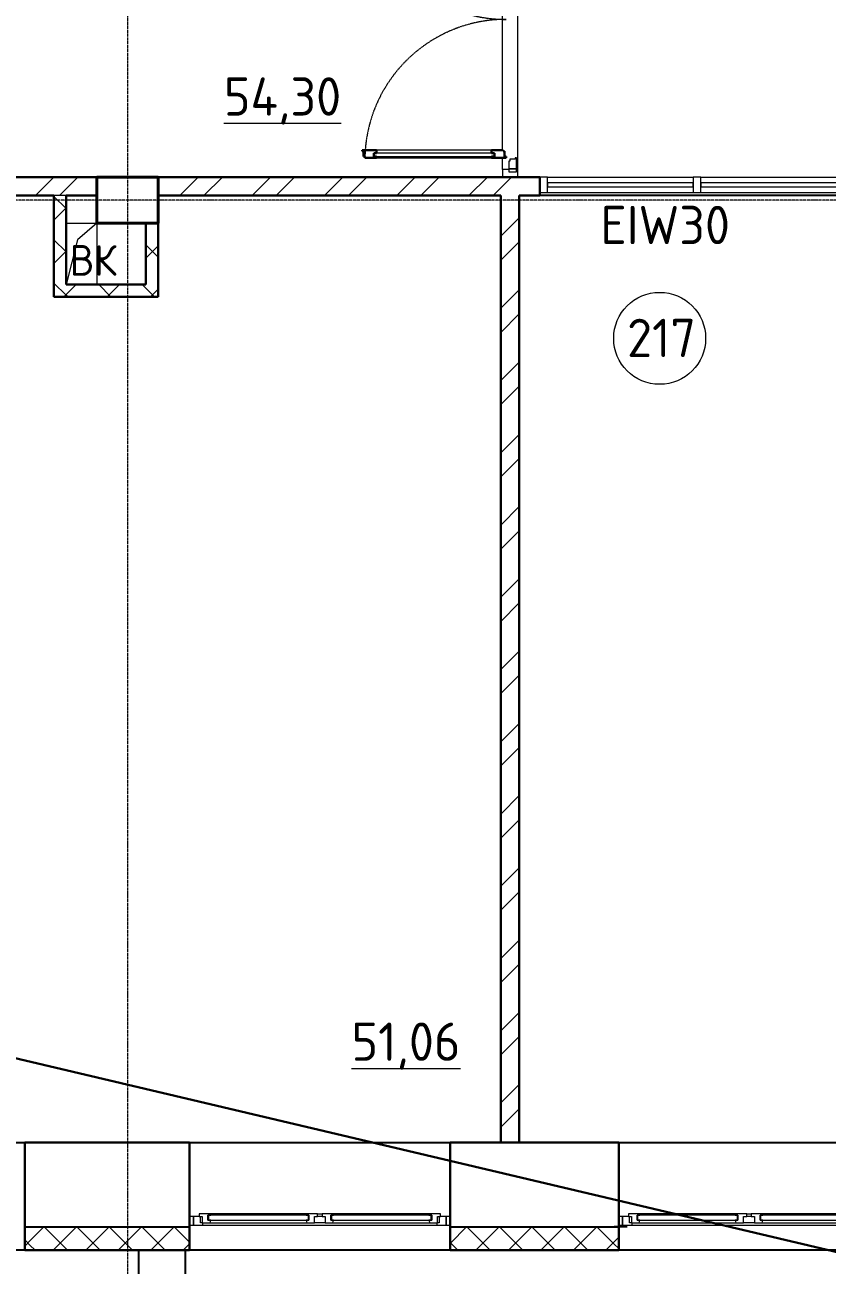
# Model space of a CAD drawing. Header units: millimetres. Extents: x -695119 to 412940, y -249585 to 622758.
# Drawn here: x 94061 to 99296, y 515128 to 523223 of the extents above; entities that cross this region are included whole.
import ezdxf

# ---------------------------------------------------------------- set-up
doc = ezdxf.new("R2010")
doc.units = ezdxf.units.MM
doc.linetypes.add('ADSK_Линия сетки', pattern=[25, 20, -2.5, 0, -2.5])
doc.linetypes.add('ADSK_Штриховая_ш2 п1_5', pattern=[4.5, 3, -1.5])
for name, color, linetype, lineweight in [('_Схема', 5, 'Continuous', 30), ('Двери', 8, 'Continuous', 9), ('Импосты витража', 8, 'Continuous', 9), ('Каркас_Импост', 8, 'Continuous', 9), ('Марки помещений', 8, 'Continuous', 20), ('Монтажный зазор', 8, 'Continuous', 9), ('Несущие колонны', 252, 'Continuous', 18), ('Окна', 252, 'Continuous', 9), ('Оси', 252, 'Continuous', 9), ('Остекление', 8, 'Continuous', 9), ('Открывание', 8, 'ADSK_Штриховая_ш2 п1_5', 9), ('Панели витража', 8, 'Continuous', 9), ('Панель', 252, 'Continuous', 30), ('Перекрытия', 7, 'Continuous', 18), ('Стены разрез', 7, 'Continuous', 30), ('Стены штриховка', 7, 'Continuous', 9), ('Текстовые примечания', 7, 'Continuous', 9)]:
    doc.layers.add(name, color=color, linetype=linetype, lineweight=lineweight)
doc.layers.add('Стены', color=194, linetype='Continuous')
doc.styles.add('GOST Common_1', font='', dxfattribs={"height": 250})
doc.styles.add('GOST Common_3', font='', dxfattribs={"height": 3.5})
doc.styles.get('GOST Common_1').set_extended_font_data('GOST type B')
doc.styles.get('GOST Common_3').set_extended_font_data('GOST type B')
pattern_1 = [(45, (91217.38, 536167.97), (-235.7317, 235.7317), []), (45, (91374.53, 536167.97), (-235.7317, 235.7317), [])]
pattern_2 = [(0, (91217.38, 536167.97), (406.4, 101.6), [33.528, -271.272, 33.528, -271.272, -1625.6]), (0, (91217.38, 536167.97), (406.4, 101.6), [-609.6, 33.528, -576.072, 33.528, -271.272, -711.2]), (0, (91217.38, 536167.97), (406.4, 101.6), [-1524, 33.528, -169.672, 33.528, -474.472]), (120, (91369.78, 536218.77), (-291.18818, 301.15272), [33.528, -271.272, 33.528, -271.272, -1625.6]), (120, (91369.78, 536218.77), (-291.18818, 301.15272), [-609.6, 33.528, -576.072, 33.528, -271.272, -711.2]), (120, (91369.78, 536218.77), (-291.18818, 301.15272), [-1524, 33.528, -169.672, 33.528, -474.472]), (240, (91420.58, 536421.97), (-115.21182, -402.75272), [33.528, -271.272, 33.528, -271.272, -1625.6]), (240, (91420.58, 536421.97), (-115.21182, -402.75272), [-609.6, 33.528, -576.072, 33.528, -271.272, -711.2]), (240, (91420.58, 536421.97), (-115.21182, -402.75272), [-1524, 33.528, -169.672, 33.528, -474.472])]
pattern_3 = [(45, (91217.38, 536167.97), (-106.066, 106.066), []), (135, (91217.38, 536167.97), (-106.066, -106.066), [])]
pattern_4 = [(45, (91217.38, 536167.97), (-141.4214, 141.4214), []), (135, (91217.38, 536167.97), (-141.4214, -141.4214), [])]

# ---------------------------------------------------------------- blocks, each defined once
blk = doc.blocks.new('BIMLIB_Окно_Двустворчатое_VEKA_СФрамугойСнизу_ГОСТ30674_без линий - Ж_ОК-1_2320х1700-3824232-План 2 этажа смеж')
at = {"layer": 'Каркас_Импост', "lineweight": 18}
for p, q in [((-765.6, 265), (-825, 265)), ((-825, 265), (-825, 207)), ((-779, 207), (-779, 248)), ((-779, 248), (-767, 248)), ((-767, 248), (-767, 207)), ((-716.6, 248), (-767, 248)), ((-761, 248), (-765.6, 265)), ((-712, 231), (-716.6, 248)), ((-85.4, 248), (-90, 231)), ((-35, 248), (-85.4, 248)), ((-35, 207), (-35, 248)), ((35, 248), (35, 207)), ((85.4, 248), (35, 248)), ((90, 231), (85.4, 248)), ((716.6, 248), (712, 231)), ((767, 248), (716.6, 248)), ((765.6, 265), (761, 248)), ((825, 265), (765.6, 265)), ((767, 207), (767, 248)), ((767, 248), (779, 248)), ((779, 248), (779, 207)), ((825, 207), (825, 265)), ((-825, 207), (-787, 207)), ((-767, 207), (-787, 207)), ((-787, 207), (-787, 190)), ((-787, 190), (-731, 190)), ((-731, 190), (-730, 191)), ((-730, 199), (-730, 231)), ((-730, 231), (-712, 231)), ((-712, 199), (-730, 199)), ((-730, 191), (-729, 190)), ((-729, 190), (-714.4, 190)), ((-714.4, 190), (-712, 199)), ((-90, 231), (-72, 231)), ((-72, 199), (-90, 199)), ((-90, 199), (-87.6, 190)), ((-87.6, 190), (-73, 190)), ((-73, 190), (-72, 191)), ((-72, 231), (-72, 199)), ((-72, 191), (-71, 190)), ((-71, 190), (-15, 190)), ((-15, 207), (-35, 207)), ((-15, 190), (-15, 207)), ((35, 207), (15, 207)), ((15, 207), (15, 190)), ((15, 190), (71, 190)), ((71, 190), (72, 191)), ((72, 199), (72, 231)), ((72, 231), (90, 231)), ((90, 199), (72, 199)), ((72, 191), (73, 190)), ((73, 190), (87.6, 190)), ((87.6, 190), (90, 199)), ((712, 231), (730, 231)), ((730, 199), (712, 199)), ((712, 199), (714.4, 190)), ((714.4, 190), (729, 190)), ((729, 190), (730, 191)), ((730, 231), (730, 199)), ((730, 191), (731, 190)), ((731, 190), (787, 190)), ((787, 207), (767, 207)), ((787, 190), (787, 207)), ((787, 207), (825, 207))]:
    blk.add_line(p, q, dxfattribs=at)
at = {"layer": 'Каркас_Импост'}
for p, q in [((765.6, 265), (-765.6, 265)), ((-85.4, 248), (-716.6, 248)), ((-35, 248), (35, 248)), ((716.6, 248), (85.4, 248)), ((-731, 190), (-729, 190)), ((-714.4, 190), (-87.6, 190)), ((-73, 190), (-71, 190)), ((-15, 207), (15, 207)), ((15, 190), (-15, 190)), ((71, 190), (73, 190)), ((87.6, 190), (714.4, 190)), ((729, 190), (731, 190))]:
    blk.add_line(p, q, dxfattribs=at)
at = {"layer": 'Окна'}
for p, q in [((-825, 265), (-850, 265)), ((-825, 207), (-825, 265)), ((850, 265), (825, 265)), ((825, 265), (825, 207)), ((-850, 207), (-825, 207)), ((825, 207), (850, 207))]:
    blk.add_line(p, q, dxfattribs=at)
at = {"layer": 'Остекление'}
for p, q in [((-727, 231), (-730, 231)), ((-730, 231), (-730, 199)), ((-730, 199), (-727, 199)), ((-75, 231), (-727, 231)), ((-727, 231), (-727, 199)), ((-727, 199), (-727, 231)), ((-727, 199), (-75, 199)), ((-75, 199), (-75, 231)), ((-75, 231), (-75, 199)), ((-72, 231), (-75, 231)), ((-75, 199), (-72, 199)), ((-72, 199), (-72, 231)), ((75, 231), (72, 231)), ((72, 231), (72, 199)), ((72, 199), (75, 199)), ((727, 231), (75, 231)), ((75, 231), (75, 199)), ((75, 199), (75, 231)), ((75, 199), (727, 199)), ((727, 199), (727, 231)), ((727, 231), (727, 199)), ((730, 231), (727, 231)), ((727, 199), (730, 199)), ((730, 199), (730, 231))]:
    blk.add_line(p, q, dxfattribs=at)
blk = doc.blocks.new('BIMLIB_Окно_Двустворчатое_VEKA_СФрамугойСнизу_ГОСТ30674_без линий - Ж_ОК-1_2320х1700-V1-План 2 этажа смеж')
at = {"layer": 'Каркас_Импост', "lineweight": 18}
for p, q in [((-765.6, 265), (-825, 265)), ((-825, 265), (-825, 207)), ((-779, 207), (-779, 248)), ((-779, 248), (-767.9, 248)), ((-767, 248), (-767, 207)), ((-716.6, 248), (-767, 248)), ((-761, 248), (-765.6, 265)), ((-712, 231), (-716.6, 248)), ((-85.4, 248), (-90, 231)), ((-35, 248), (-85.4, 248)), ((-35, 207), (-35, 248)), ((35, 248), (35, 207)), ((85.4, 248), (35, 248)), ((90, 231), (85.4, 248)), ((716.6, 248), (712, 231)), ((767, 248), (716.6, 248)), ((765.6, 265), (761, 248)), ((825, 265), (765.6, 265)), ((767, 207), (767, 248)), ((767, 248), (779, 248)), ((779, 248), (779, 207)), ((825, 207), (825, 265)), ((-825, 207), (-787, 207)), ((-767, 207), (-787, 207)), ((-787, 207), (-787, 190)), ((-787, 190), (-731, 190)), ((-731, 190), (-730, 191)), ((-730, 199), (-730, 231)), ((-730, 231), (-712, 231)), ((-712, 199), (-730, 199)), ((-730, 191), (-729, 190)), ((-729, 190), (-714.4, 190)), ((-714.4, 190), (-712, 199)), ((-90, 231), (-72, 231)), ((-72, 199), (-90, 199)), ((-90, 199), (-87.6, 190)), ((-87.6, 190), (-73, 190)), ((-73, 190), (-72, 191)), ((-72, 231), (-72, 199)), ((-72, 191), (-71, 190)), ((-71, 190), (-15, 190)), ((-15, 207), (-35, 207)), ((-15, 190), (-15, 207)), ((35, 207), (15, 207)), ((15, 207), (15, 190)), ((15, 190), (71, 190)), ((71, 190), (72, 191)), ((72, 199), (72, 231)), ((72, 231), (90, 231)), ((90, 199), (72, 199)), ((72, 191), (73, 190)), ((73, 190), (87.6, 190)), ((87.6, 190), (90, 199)), ((712, 231), (730, 231)), ((730, 199), (712, 199)), ((712, 199), (714.4, 190)), ((714.4, 190), (729, 190)), ((729, 190), (730, 191)), ((730, 231), (730, 199)), ((730, 191), (731, 190)), ((731, 190), (787, 190)), ((787, 207), (767, 207)), ((787, 190), (787, 207)), ((787, 207), (825, 207))]:
    blk.add_line(p, q, dxfattribs=at)
at = {"layer": 'Каркас_Импост'}
for p, q in [((765.6, 265), (-765.6, 265)), ((-85.4, 248), (-716.6, 248)), ((-35, 248), (35, 248)), ((716.6, 248), (85.4, 248)), ((-731, 190), (-729, 190)), ((-714.4, 190), (-87.6, 190)), ((-73, 190), (-71, 190)), ((-15, 207), (15, 207)), ((15, 190), (-15, 190)), ((71, 190), (73, 190)), ((87.6, 190), (714.4, 190)), ((729, 190), (731, 190))]:
    blk.add_line(p, q, dxfattribs=at)
at = {"layer": 'Окна'}
for p, q in [((-825, 265), (-850, 265)), ((-825, 207), (-825, 265)), ((850, 265), (825, 265)), ((825, 265), (825, 207)), ((-850, 207), (-825, 207)), ((825, 207), (850, 207))]:
    blk.add_line(p, q, dxfattribs=at)
at = {"layer": 'Остекление'}
for p, q in [((-727, 231), (-730, 231)), ((-730, 231), (-730, 199)), ((-730, 199), (-727, 199)), ((-75, 231), (-727, 231)), ((-727, 231), (-727, 199)), ((-727, 199), (-727, 231)), ((-727, 199), (-75, 199)), ((-75, 199), (-75, 231)), ((-75, 231), (-75, 199)), ((-72, 231), (-75, 231)), ((-75, 199), (-72, 199)), ((-72, 199), (-72, 231)), ((75, 231), (72, 231)), ((72, 231), (72, 199)), ((72, 199), (75, 199)), ((727, 231), (75, 231)), ((75, 231), (75, 199)), ((75, 199), (75, 231)), ((75, 199), (727, 199)), ((727, 199), (727, 231)), ((727, 231), (727, 199)), ((730, 231), (727, 231)), ((727, 199), (730, 199)), ((730, 199), (730, 231))]:
    blk.add_line(p, q, dxfattribs=at)
blk = doc.blocks.new('ADSK_КолоннаЖБ_Прямоугольная1 - 300x400-1328093-План 2 этажа смеж')
at = {"layer": 'Несущие колонны', "lineweight": 40}
for p, q in [((-200, 150), (200, 150)), ((-200, -150), (-200, 150)), ((200, 150), (200, -150)), ((200, -150), (-200, -150))]:
    blk.add_line(p, q, dxfattribs=at)
blk = doc.blocks.new('Системная панель - ADSK_Cтеклопакет_25 мм-3324081-План 2 этажа смеж')
at = {"layer": 'Панели витража', "lineweight": 18}
for p, q in [((475, 12.5), (-475, 12.5)), ((-475, 12.5), (-475, -12.5)), ((475, -12.5), (475, 12.5)), ((-475, -12.5), (475, -12.5))]:
    blk.add_line(p, q, dxfattribs=at)
blk = doc.blocks.new('Прямоугольный импост - 50х100 мм-3099019-План 2 этажа смеж')
at = {"layer": 'Импосты витража'}
for p, q in [((6254, -13939.7), (7204, -13939.7)), ((6254, -14039.7), (7204, -14039.7))]:
    blk.add_line(p, q, dxfattribs=at)
blk = doc.blocks.new('Прямоугольный импост - 50х100 мм-3324297-План 2 этажа смеж')
at = {"layer": 'Импосты витража', "lineweight": 18}
for p, q in [((-50, 50), (0, 50)), ((-50, -50), (-50, 50)), ((0, 50), (0, -50)), ((0, -50), (-50, -50))]:
    blk.add_line(p, q, dxfattribs=at)
blk = doc.blocks.new('Прямоугольный импост - 50х100 мм-3324079-План 2 этажа смеж')
at = {"layer": 'Импосты витража', "lineweight": 18}
for p, q in [((-25, 50), (25, 50)), ((-25, -50), (-25, 50)), ((25, 50), (25, -50)), ((25, -50), (-25, -50))]:
    blk.add_line(p, q, dxfattribs=at)
blk = doc.blocks.new('Прямоугольный импост - 50х100 мм-1607682-План 2 этажа смеж')
at = {"layer": 'Импосты витража'}
for p, q in [((7254, -13939.7), (8204, -13939.7)), ((7254, -14039.7), (8204, -14039.7))]:
    blk.add_line(p, q, dxfattribs=at)
blk = doc.blocks.new('Прямоугольный импост - 50х100 мм-3922863-План 2 этажа смеж')
at = {"layer": 'Импосты витража'}
for p, q in [((5961.5, -12006.7), (5961.5, -11884.7)), ((6061.5, -13889.7), (6061.5, -11884.7)), ((5961.5, -13762.7), (5961.5, -12056.7)), ((5961.5, -13889.7), (5961.5, -13812.7))]:
    blk.add_line(p, q, dxfattribs=at)
blk = doc.blocks.new('Прямоугольный импост - 50х100 мм-3076925-План 2 этажа смеж')
at = {"layer": 'Импосты витража', "lineweight": 18}
for p, q in [((-50, 50), (0, 50)), ((-50, 10), (-50, 50)), ((0, 50), (0, -50)), ((-50, -50), (-50, -40)), ((0, -50), (-50, -50))]:
    blk.add_line(p, q, dxfattribs=at)
blk = doc.blocks.new('Дверь_Alumark_двупольная_S50 - ЖИВ_Внутр_витраж_2000х2350-3514027-План 2 этажа смеж')
at = {"layer": 'Каркас_Импост'}
for p, q in [((-801, 10), (-850, 10)), ((-850, 10), (-850, -40)), ((-801, 2), (-801, 10)), ((-787, 2), (-801, 2)), ((-787, -32), (-787, 2)), ((1051, 2), (1037, 2)), ((1037, 2), (1037, -32)), ((1051, 10), (1051, 2)), ((1100, 10), (1051, 10)), ((1100, -40), (1100, 10)), ((-850, -40), (-778, -40)), ((-778, -32), (-787, -32)), ((-778, -40), (-778, -32)), ((1037, -32), (1028, -32)), ((1028, -32), (1028, -40)), ((1028, -40), (1100, -40))]:
    blk.add_line(p, q, dxfattribs=at)
at = {"layer": 'Монтажный зазор'}
for p, q in [((-870, 10), (-870, -40)), ((-850, 10), (-870, 10)), ((-850, -40), (-850, 10)), ((1120, 10), (1100, 10)), ((1100, 10), (1100, -40)), ((1120, -40), (1120, 10)), ((-870, -40), (-850, -40)), ((1100, -40), (1120, -40))]:
    blk.add_line(p, q, dxfattribs=at)
at = {"layer": 'Остекление'}
for p, q in [((-769, 891), (-769, 104)), ((-748, 891), (-769, 891)), ((-748, 104), (-748, 891)), ((998, 104), (998, 891)), ((998, 891), (1019, 891)), ((1019, 891), (1019, 104)), ((-769, 104), (-748, 104)), ((1019, 104), (998, 104))]:
    blk.add_line(p, q, dxfattribs=at)
at = {"layer": 'Открывание'}
for centre, start, end in [((-796, 28), 360, 88.88014), ((1046, 28), 91.11986, 180)]:
    blk.add_arc(centre, 921, start, end, dxfattribs=at)
at = {"layer": 'Панель'}
for p, q in [((-770, 949), (-778, 949)), ((-778, 949), (-778, 873)), ((-736, 958), (-770, 958)), ((-770, 958), (-770, 949)), ((-769, 891), (-769, 873)), ((-748, 891), (-769, 891)), ((-748, 873), (-748, 891)), ((-728, 967), (-736, 967)), ((-736, 967), (-736, 958)), ((-728, 873), (-728, 967)), ((986, 949), (978, 949)), ((978, 949), (978, 873)), ((1020, 958), (986, 958)), ((986, 958), (986, 949)), ((998, 873), (998, 891)), ((998, 891), (1019, 891)), ((1019, 891), (1019, 873)), ((1028, 967), (1020, 967)), ((1020, 967), (1020, 958)), ((1028, 873), (1028, 967)), ((-769, 873), (-778, 873)), ((-728, 873), (-748, 873)), ((978, 873), (998, 873)), ((1019, 873), (1028, 873)), ((-778, 122), (-778, 28)), ((-769, 122), (-778, 122)), ((-769, 104), (-769, 122)), ((-748, 104), (-769, 104)), ((-748, 122), (-748, 104)), ((-728, 122), (-748, 122)), ((-728, 46), (-728, 122)), ((978, 122), (978, 46)), ((978, 122), (998, 122)), ((998, 122), (998, 104)), ((998, 104), (1019, 104)), ((1019, 122), (1028, 122)), ((1019, 104), (1019, 122)), ((1028, 28), (1028, 122)), ((-778, 28), (-770, 28)), ((-770, 28), (-770, 37)), ((-770, 37), (-736, 37)), ((-736, 37), (-736, 46)), ((-736, 46), (-728, 46)), ((978, 46), (986, 46)), ((986, 46), (986, 37)), ((986, 37), (1020, 37)), ((1020, 37), (1020, 28)), ((1020, 28), (1028, 28))]:
    blk.add_line(p, q, dxfattribs=at)
at = {"layer": 'Панель', "lineweight": 9}
for p, q in [((-778, 873), (-778, 122)), ((-728, 122), (-728, 873)), ((978, 873), (978, 122)), ((1028, 122), (1028, 873))]:
    blk.add_line(p, q, dxfattribs=at)
blk = doc.blocks.new('ADSK_Марка_Помещение_ОдноЗначение_Номер - Номер-462100-План 2 этажа смеж')
at = {"layer": 'Марки помещений'}
blk.add_circle((0, 0), 3, dxfattribs=at)

msp = doc.modelspace()

# ---------------------------------------------------------------- hatches: boundary and pattern name
at = {"layer": 'Стены разрез', "lineweight": 9}
h = msp.add_hatch(dxfattribs=at)
h.set_pattern_fill('FP_1', color=256, style=0, pattern_type=2)
h.set_pattern_definition(pattern_1)
h.paths.add_polyline_path([(104801.401, 522108.241), (106481.401, 522108.241), (106481.401, 522228.241), (104801.401, 522228.241)])
h.paths.add_polyline_path([(85726.401, 522108.241), (86636.401, 522108.241), (86636.401, 522228.241), (82881.401, 522228.241), (82881.401, 522108.241), (84272.494, 522108.241)])
h.paths.add_polyline_path([(103221.401, 522108.241), (103221.401, 522228.241), (102461.401, 522228.241), (102461.401, 522108.241)])
h.paths.add_polyline_path([(87736.401, 522108.241), (88431.401, 522108.241), (88431.401, 522228.241), (87736.401, 522228.241), (87736.401, 522178.241)])
h.paths.add_polyline_path([(100481.401, 522108.241), (100481.401, 522228.241), (100471.401, 522228.241), (100471.401, 522108.241)])
h.paths.add_polyline_path([(89401.401, 522108.241), (89401.401, 522228.241), (88831.401, 522228.241), (88831.401, 522108.241)])
h.paths.add_polyline_path([(97421.401, 522108.241), (97421.401, 522228.241), (94931.401, 522228.241), (94931.401, 522108.241), (97166.401, 522108.241), (97166.401, 522178.241), (97286.401, 522178.241), (97286.401, 522108.241)])
h.paths.add_polyline_path([(93081.401, 522108.241), (94531.401, 522108.241), (94531.401, 522228.241), (93081.401, 522228.241)])
h.paths.add_polyline_path([(80396.401, 522108.241), (80841.401, 522108.241), (80841.401, 522228.241), (78461.401, 522228.241), (78461.401, 522108.241), (80104.724, 522108.241)])
h.paths.add_polyline_path([(82481.401, 522108.241), (82481.401, 522228.241), (82421.401, 522228.241), (82421.401, 522108.241)])
h.paths.add_polyline_path([(75076.401, 522108.241), (76481.401, 522108.241), (76481.401, 522228.241), (75076.401, 522228.241)])
h = msp.add_hatch(dxfattribs=at)
h.set_pattern_fill('FP_1', color=256, style=0, pattern_type=2)
h.set_pattern_definition(pattern_1)
h.paths.add_polyline_path([(97286.401, 515928.241), (97286.401, 522178.241), (97166.401, 522178.241), (97166.401, 515928.241)])
h = msp.add_hatch(dxfattribs=at)
h.set_pattern_fill('FP_3', color=256, style=0, pattern_type=2)
h.set_pattern_definition(pattern_4)
h.paths.add_polyline_path([(94331.401, 521448.241), (94331.401, 522108.241), (94251.401, 522108.241), (94251.401, 521448.241)])
h = msp.add_hatch(dxfattribs=at)
h.set_pattern_fill('FP_3', color=256, style=0, pattern_type=2)
h.set_pattern_definition(pattern_4)
h.paths.add_polyline_path([(94851.401, 521528.241), (94931.401, 521528.241), (94931.401, 521928.241), (94851.401, 521928.241)])
h = msp.add_hatch(dxfattribs=at)
h.set_pattern_fill('FP_3', color=256, style=0, pattern_type=2)
h.set_pattern_definition(pattern_4)
h.paths.add_polyline_path([(94931.401, 521448.241), (94931.401, 521528.241), (94331.401, 521528.241), (94331.401, 521448.241)])
h = msp.add_hatch(dxfattribs=at)
h.set_pattern_fill('FP_7', color=256, style=0, pattern_type=2)
h.set_pattern_definition(pattern_3)
h.paths.add_polyline_path([(94063.401, 515228.241), (94097.401, 515228.241), (94097.401, 515378.241), (94061.401, 515378.241), (94061.401, 515302.241), (94063.401, 515302.241)])
h = msp.add_hatch(dxfattribs=at)
h.set_pattern_fill('FP_7', color=256, style=0, pattern_type=2)
h.set_pattern_definition(pattern_3)
h.paths.add_polyline_path([(97906.848, 515228.241), (97906.848, 515378.241), (96836.401, 515378.241), (96836.401, 515302.241), (96838.401, 515302.241), (96838.401, 515228.241)])
h.paths.add_polyline_path([(95134.401, 515228.241), (95134.401, 515302.241), (95136.401, 515302.241), (95136.401, 515378.241), (94097.401, 515378.241), (94097.401, 515228.241)])
h = msp.add_hatch(dxfattribs=at)
h.set_pattern_fill('FP_7', color=256, style=0, pattern_type=2)
h.set_pattern_definition(pattern_3)
h.paths.add_polyline_path([(123044.401, 515228.241), (123044.401, 515302.241), (123046.401, 515302.241), (123046.401, 515378.241), (121946.401, 515378.241), (121946.401, 515302.241), (121948.401, 515302.241), (121948.401, 515228.241)])
h.paths.add_polyline_path([(124748.401, 515228.241), (126181.401, 515228.241), (126181.401, 515378.241), (124746.401, 515378.241), (124746.401, 515302.241), (124748.401, 515302.241)])
h.paths.add_polyline_path([(103514.401, 515228.241), (103514.401, 515302.241), (103516.401, 515302.241), (103516.401, 515378.241), (102416.401, 515378.241), (102416.401, 515302.241), (102418.401, 515302.241), (102418.401, 515228.241)])
h.paths.add_polyline_path([(110793.401, 515228.241), (111869.401, 515228.241), (111869.401, 515302.241), (111871.401, 515302.241), (111871.401, 515378.241), (110791.401, 515378.241), (110791.401, 515302.241), (110793.401, 515302.241)])
h.paths.add_polyline_path([(117469.401, 515228.241), (117469.401, 515302.241), (117471.401, 515302.241), (117471.401, 515378.241), (116376.401, 515378.241), (116376.401, 515302.241), (116378.401, 515302.241), (116378.401, 515228.241)])
h.paths.add_polyline_path([(105218.401, 515228.241), (106314.401, 515228.241), (106314.401, 515302.241), (106316.401, 515302.241), (106316.401, 515378.241), (105216.401, 515378.241), (105216.401, 515302.241), (105218.401, 515302.241)])
h.paths.add_polyline_path([(120244.401, 515228.241), (120244.401, 515302.241), (120246.401, 515302.241), (120246.401, 515378.241), (119171.401, 515378.241), (119171.401, 515302.241), (119173.401, 515302.241), (119173.401, 515228.241)])
h.paths.add_polyline_path([(100714.401, 515228.241), (100714.401, 515302.241), (100716.401, 515302.241), (100716.401, 515378.241), (99636.401, 515378.241), (99636.401, 515302.241), (99638.401, 515302.241), (99638.401, 515228.241)])
h.paths.add_polyline_path([(108018.401, 515228.241), (109089.401, 515228.241), (109089.401, 515302.241), (109091.401, 515302.241), (109091.401, 515378.241), (108016.401, 515378.241), (108016.401, 515302.241), (108018.401, 515302.241)])
h.paths.add_polyline_path([(114674.401, 515228.241), (114674.401, 515302.241), (114676.401, 515302.241), (114676.401, 515378.241), (113571.401, 515378.241), (113571.401, 515302.241), (113573.401, 515302.241), (113573.401, 515228.241)])
h.paths.add_polyline_path([(97906.848, 515228.241), (97934.401, 515228.241), (97934.401, 515302.241), (97936.401, 515302.241), (97936.401, 515378.241), (97906.848, 515378.241), (97906.848, 515302.241)])
h = msp.add_hatch(dxfattribs=at)
h.set_pattern_fill('FP_4', color=256, style=0, pattern_type=2)
h.set_pattern_definition(pattern_2)
h.paths.add_polyline_path([(94097.401, 515226.241), (95136.401, 515226.241), (95136.401, 515302.241), (95134.401, 515302.241), (95134.401, 515228.241), (94097.401, 515228.241)])
h.paths.add_polyline_path([(96836.401, 515226.241), (97906.848, 515226.241), (97906.848, 515228.241), (96838.401, 515228.241), (96838.401, 515302.241), (96836.401, 515302.241)])
h = msp.add_hatch(dxfattribs=at)
h.set_pattern_fill('FP_4', color=256, style=0, pattern_type=2)
h.set_pattern_definition(pattern_2)
h.paths.add_polyline_path([(126181.401, 515226.241), (126181.401, 515228.241), (124748.401, 515228.241), (124748.401, 515302.241), (124746.401, 515302.241), (124746.401, 515226.241), (125950.194, 515226.241)])
h.paths.add_polyline_path([(120246.401, 515226.241), (120246.401, 515302.241), (120244.401, 515302.241), (120244.401, 515228.241), (119173.401, 515228.241), (119173.401, 515302.241), (119171.401, 515302.241), (119171.401, 515226.241)])
h.paths.add_polyline_path([(117471.401, 515226.241), (117471.401, 515302.241), (117469.401, 515302.241), (117469.401, 515228.241), (116378.401, 515228.241), (116378.401, 515302.241), (116376.401, 515302.241), (116376.401, 515226.241)])
h.paths.add_polyline_path([(113571.401, 515226.241), (114676.401, 515226.241), (114676.401, 515302.241), (114674.401, 515302.241), (114674.401, 515228.241), (113573.401, 515228.241), (113573.401, 515302.241), (113571.401, 515302.241)])
h.paths.add_polyline_path([(121946.401, 515226.241), (123046.401, 515226.241), (123046.401, 515302.241), (123044.401, 515302.241), (123044.401, 515228.241), (121948.401, 515228.241), (121948.401, 515302.241), (121946.401, 515302.241)])
h.paths.add_polyline_path([(111871.401, 515226.241), (111871.401, 515302.241), (111869.401, 515302.241), (111869.401, 515228.241), (110793.401, 515228.241), (110793.401, 515302.241), (110791.401, 515302.241), (110791.401, 515226.241)])
h.paths.add_polyline_path([(109091.401, 515226.241), (109091.401, 515302.241), (109089.401, 515302.241), (109089.401, 515228.241), (108018.401, 515228.241), (108018.401, 515302.241), (108016.401, 515302.241), (108016.401, 515226.241)])
h.paths.add_polyline_path([(106316.401, 515226.241), (106316.401, 515302.241), (106314.401, 515302.241), (106314.401, 515228.241), (105218.401, 515228.241), (105218.401, 515302.241), (105216.401, 515302.241), (105216.401, 515226.241)])
h.paths.add_polyline_path([(97936.401, 515226.241), (97936.401, 515302.241), (97934.401, 515302.241), (97934.401, 515228.241), (97906.848, 515228.241), (97906.848, 515226.241)])
h.paths.add_polyline_path([(103516.401, 515226.241), (103516.401, 515302.241), (103514.401, 515302.241), (103514.401, 515228.241), (102418.401, 515228.241), (102418.401, 515302.241), (102416.401, 515302.241), (102416.401, 515226.241)])
h.paths.add_polyline_path([(100716.401, 515226.241), (100716.401, 515302.241), (100714.401, 515302.241), (100714.401, 515228.241), (99638.401, 515228.241), (99638.401, 515302.241), (99636.401, 515302.241), (99636.401, 515226.241)])

# ---------------------------------------------------------------- linework, layer by layer
at = {"lineweight": 18}
for p, q in [((94331.401, 521928.241), (94531.401, 521928.241)), ((94531.401, 521928.241), (94404.759, 521818.707)), ((94531.401, 521928.241), (94531.401, 521528.241)), ((94404.759, 521818.707), (94331.401, 521528.241))]:
    msp.add_line(p, q, dxfattribs=at)
at = {"layer": '_Схема', "color": 5}
msp.add_line((-356137.271, 622757.974), (189125.193, 494018.926), dxfattribs=at)
at = {"layer": 'Несущие колонны', "lineweight": 40}
for p, q in [((94931.401, 522228.241), (94531.401, 522228.241)), ((94531.401, 522108.241), (94531.401, 521928.241)), ((94931.401, 521928.241), (94931.401, 522108.241)), ((94531.401, 521928.241), (94931.401, 521928.241))]:
    msp.add_line(p, q, dxfattribs=at)
at = {"layer": 'Несущие колонны'}
for p, q in [((94531.401, 522228.241), (94531.401, 522108.241)), ((94931.401, 522108.241), (94931.401, 522228.241))]:
    msp.add_line(p, q, dxfattribs=at)
at = {"layer": 'Оси', "linetype": 'ADSK_Линия сетки'}
for p, q in [((94731.401, 569901.977), (94731.401, 503632.555)), ((127748.695, 522078.241), (50771.339, 522078.241)), ((127748.695, 515928.241), (50809.123, 515928.241))]:
    msp.add_line(p, q, dxfattribs=at)
at = {"layer": 'Перекрытия', "color": 49, "true_color": 0x464646}
for p, q in [((94331.401, 521928.241), (94531.401, 521928.241)), ((94531.401, 521928.241), (94531.401, 521528.241))]:
    msp.add_line(p, q, dxfattribs=at)
at = {"layer": 'Стены'}
for p, q in [((94531.401, 522108.241), (94531.401, 522228.241)), ((94931.401, 522228.241), (94931.401, 522108.241)), ((100471.401, 522108.241), (97421.401, 522108.241)), ((92361.401, 515928.241), (94061.401, 515928.241)), ((95136.401, 515928.241), (96836.401, 515928.241)), ((97936.401, 515928.241), (99636.401, 515928.241)), ((94061.401, 515378.241), (95136.401, 515378.241)), ((96836.401, 515378.241), (97906.848, 515378.241)), ((97992.401, 515378.241), (97936.401, 515378.241)), ((94061.401, 515226.241), (92361.401, 515226.241)), ((94804.401, 508199.66), (94804.401, 515226.241)), ((95108.401, 515226.241), (95108.401, 507895.66)), ((96836.401, 515226.241), (95136.401, 515226.241)), ((99636.401, 515226.241), (97936.401, 515226.241))]:
    msp.add_line(p, q, dxfattribs=at)
at = {"layer": 'Стены разрез'}
for p, q in [((94531.401, 522228.241), (93081.401, 522228.241)), ((97421.401, 522228.241), (94931.401, 522228.241)), ((97421.401, 522108.241), (97421.401, 522228.241)), ((93081.401, 522108.241), (94251.401, 522108.241)), ((94251.401, 522108.241), (94251.401, 521448.241)), ((94331.401, 522108.241), (94531.401, 522108.241)), ((94331.401, 521528.241), (94331.401, 522108.241)), ((94931.401, 522108.241), (97166.401, 522108.241)), ((97166.401, 522108.241), (97166.401, 515928.241)), ((97286.401, 522108.241), (97421.401, 522108.241)), ((97286.401, 515928.241), (97286.401, 522108.241)), ((94851.401, 521928.241), (94851.401, 521528.241)), ((94931.401, 521928.241), (94851.401, 521928.241)), ((94931.401, 521448.241), (94931.401, 521928.241)), ((94851.401, 521528.241), (94331.401, 521528.241)), ((94251.401, 521448.241), (94931.401, 521448.241)), ((95136.401, 515928.241), (94061.401, 515928.241)), ((94061.401, 515928.241), (94061.401, 515226.241)), ((95136.401, 515226.241), (95136.401, 515928.241)), ((97936.401, 515928.241), (96836.401, 515928.241)), ((96836.401, 515928.241), (96836.401, 515226.241)), ((97936.401, 515226.241), (97936.401, 515928.241)), ((97906.848, 515378.241), (97936.401, 515378.241)), ((94061.401, 515226.241), (95136.401, 515226.241)), ((96836.401, 515226.241), (97936.401, 515226.241))]:
    msp.add_line(p, q, dxfattribs=at)
at = {"layer": 'Стены штриховка'}
for p, q in [((94331.401, 522108.241), (94251.401, 522108.241)), ((94063.401, 515302.241), (94061.401, 515302.241)), ((94063.401, 515302.241), (94063.401, 515228.241)), ((95136.401, 515302.241), (95134.401, 515302.241)), ((95134.401, 515228.241), (95134.401, 515302.241)), ((96838.401, 515302.241), (96836.401, 515302.241)), ((96838.401, 515302.241), (96838.401, 515228.241)), ((97936.401, 515302.241), (97934.401, 515302.241)), ((97934.401, 515228.241), (97934.401, 515302.241)), ((94063.401, 515228.241), (95134.401, 515228.241)), ((96838.401, 515228.241), (97934.401, 515228.241)), ((97906.848, 515228.241), (97906.848, 515226.241))]:
    msp.add_line(p, q, dxfattribs=at)

# ---------------------------------------------------------------- block references
at = {"layer": 'Двери', "rotation": 89.99999999999991}
msp.add_blockref('Дверь_Alumark_двупольная_S50 - ЖИВ_Внутр_витраж_2000х2350-3514027-План 2 этажа смеж', (97228.901, 523133.241), dxfattribs=at)
at = {"layer": 'Импосты витража'}
for name in ['Прямоугольный импост - 50х100 мм-3922863-План 2 этажа смеж', 'Прямоугольный импост - 50х100 мм-3099019-План 2 этажа смеж', 'Прямоугольный импост - 50х100 мм-1607682-План 2 этажа смеж']:
    msp.add_blockref(name, (91217.378, 536167.972), dxfattribs=at)
at = {"layer": 'Импосты витража', "extrusion": (0, 0, -1), "rotation": 270.0000000000001}
msp.add_blockref('Прямоугольный импост - 50х100 мм-3076925-План 2 этажа смеж', (-97228.901, 522228.241), dxfattribs=at)
at = {"layer": 'Импосты витража', "extrusion": (0, 0, -1)}
for name, p in [('Прямоугольный импост - 50х100 мм-3324297-План 2 этажа смеж', (-97421.401, 522178.241)), ('Прямоугольный импост - 50х100 мм-3324079-План 2 этажа смеж', (-98446.401, 522178.241))]:
    msp.add_blockref(name, p, dxfattribs=at)
at = {"layer": 'Марки помещений', "xscale": 99.99999999999993, "yscale": 99.99999999999993, "zscale": 99.99999999999993}
msp.add_blockref('ADSK_Марка_Помещение_ОдноЗначение_Номер - Номер-462100-План 2 этажа смеж', (98203.429, 521176.609), dxfattribs=at)
at = {"layer": 'Несущие колонны', "lineweight": 40}
msp.add_blockref('ADSK_КолоннаЖБ_Прямоугольная1 - 300x400-1328093-План 2 этажа смеж', (94731.401, 522078.241), dxfattribs=at)
at = {"layer": 'Окна', "rotation": 180}
for name, p in [('BIMLIB_Окно_Двустворчатое_VEKA_СФрамугойСнизу_ГОСТ30674_без линий - Ж_ОК-1_2320х1700-3824232-План 2 этажа смеж', (95986.401, 515653.241)), ('BIMLIB_Окно_Двустворчатое_VEKA_СФрамугойСнизу_ГОСТ30674_без линий - Ж_ОК-1_2320х1700-V1-План 2 этажа смеж', (98786.401, 515653.241))]:
    msp.add_blockref(name, p, dxfattribs=at)
at = {"layer": 'Панели витража', "rotation": 180}
for p in [(97946.401, 522178.241), (98946.401, 522178.241)]:
    msp.add_blockref('Системная панель - ADSK_Cтеклопакет_25 мм-3324081-План 2 этажа смеж', p, dxfattribs=at)

# ---------------------------------------------------------------- texts
at = {"layer": 'Марки помещений', "lineweight": 9, "char_height": 250, "attachment_point": 1, "style": 'GOST Common_1'}
for s, insert, width in [('\\L54,30', (95360.094, 522879.916), 894.68325), ('217', (97991.022, 521304.334), 526.70869), ('\\L51,06', (96192.944, 516711.636), 815.31619)]:
    msp.add_mtext(s, dxfattribs=dict(at, insert=insert, width=width))
at = {"layer": 'Текстовые примечания', "color": 1, "true_color": 0xff0000, "insert": (97817.185, 522041.219), "char_height": 250, "width": 966.83513, "attachment_point": 1, "style": 'GOST Common_1'}
msp.add_mtext('EIW30', dxfattribs=at)
at = {"layer": 'Текстовые примечания', "insert": (94354.217, 521785.569), "char_height": 200, "width": 360.75937, "attachment_point": 1, "style": 'GOST Common_3'}
msp.add_mtext('ВК', dxfattribs=at)

doc.saveas('drawing.dxf')
